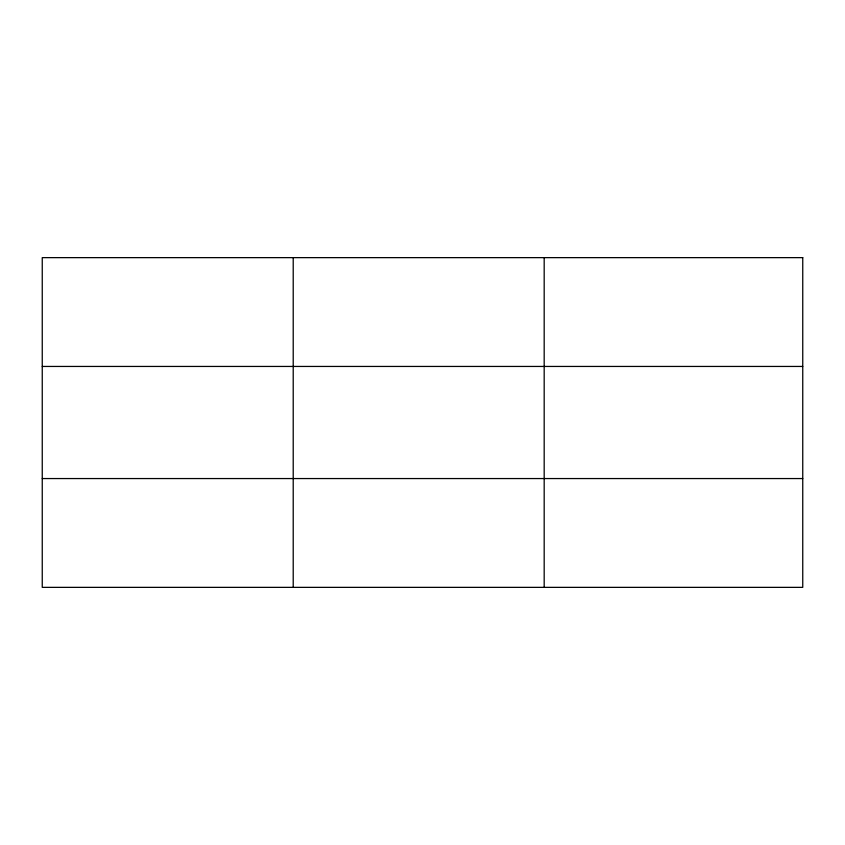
<?xml version="1.0" encoding="UTF-8"?>
<svg xmlns="http://www.w3.org/2000/svg" width="845" height="845" viewBox="0 0 845 845"><rect width="100%" height="100%" fill="white"/><g stroke="black" fill="none" stroke-linecap="round" stroke-linejoin="round"><path stroke-width="1.27" d="M293.215 257.64L293.215 587.36M544.18 257.64L544.18 587.36M42.25 366.445L802.75 366.445M42.25 478.555L802.75 478.555M802.75 257.64L802.75 587.36L42.25 587.36L42.25 257.64L802.75 257.64"/></g></svg>
